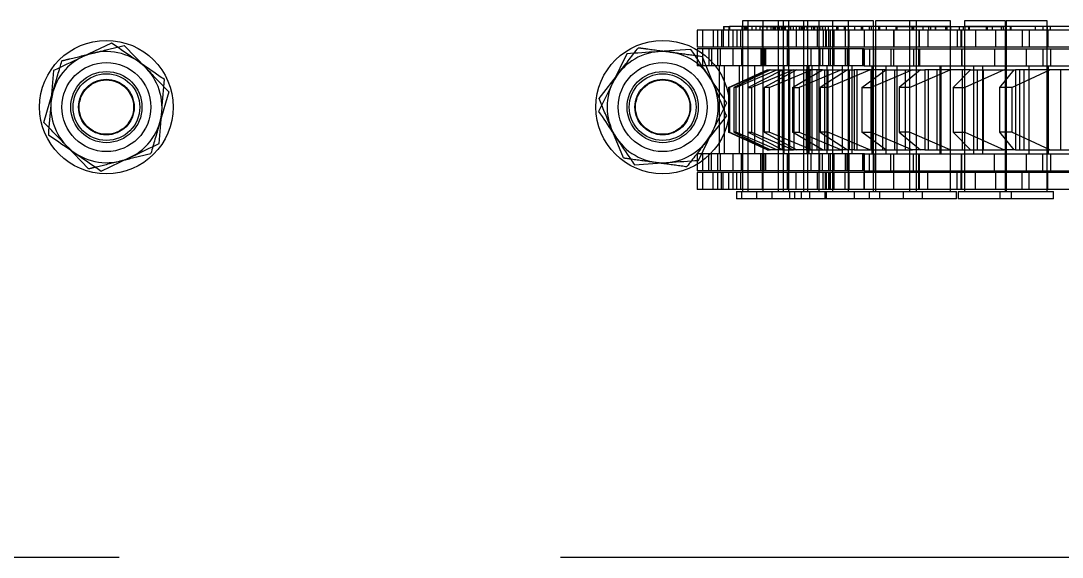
# Model space of a CAD drawing. Header units: metres. Extents: x 0 to 21025, y 0 to 14850.
# Drawn here: x 1946.1 to 2039.7, y 9261.1 to 9309.4 of the extents above; entities that cross this region are included whole.
import ezdxf

# ---------------------------------------------------------------- set-up
doc = ezdxf.new("R2010")
doc.units = ezdxf.units.M
doc.header["$LTSCALE"] = 25
doc.linetypes.add('HIDDEN2', pattern=[4.7625, 3.175, -1.5875])
doc.layers.add('SL4', color=4, linetype='Continuous')
doc.layers.add('ST1', color=7, linetype='HIDDEN2')

msp = doc.modelspace()

# ---------------------------------------------------------------- linework, layer by layer
at = {"layer": 'SL4'}
for p, q in [((1954.263, 9307.379), (1951.656, 9306.14)), ((2000.584, 9306.418), (1999.313, 9303.826)), ((2006.345, 9306.807), (2003.465, 9306.612)), ((1949.048, 9304.901), (1948.818, 9302.023)), ((1958.555, 9298.347), (1958.786, 9301.224)), ((2007.019, 9296.83), (2008.29, 9299.421)), ((1953.34, 9295.869), (1955.948, 9297.108)), ((2001.258, 9296.44), (2004.139, 9296.635))]:
    msp.add_line(p, q, dxfattribs=at)
for centre, start, end in [((1953.802, 9301.624), 115.41811, 175.41811), ((1953.802, 9301.624), 55.41811, 115.41811), ((2003.802, 9301.624), 93.86493, 153.86493), ((2003.802, 9301.624), 33.86493, 93.86493), ((1953.802, 9301.624), 355.41811, 55.41811), ((2003.802, 9301.624), 333.86493, 33.86493), ((2003.802, 9301.624), 153.86493, 213.86493), ((1953.802, 9301.624), 175.41811, 235.41811), ((1953.802, 9301.624), 295.41811, 355.41811), ((2003.802, 9301.624), 213.86493, 273.86493), ((2003.802, 9301.624), 273.86493, 333.86493), ((1953.802, 9301.624), 235.41811, 295.41811)]:
    msp.add_arc(centre, 5, start, end, dxfattribs=at)
for points, knots in [([(1956.64, 9305.74), (1956.453, 9305.869), (1955.649, 9306.423), (1954.865, 9306.964), (1954.263, 9307.379)], [0, 0, 0, 0, 0.231849, 1, 1, 1, 1]), ([(1951.656, 9306.14), (1951.594, 9306.11), (1950.713, 9305.692), (1949.85, 9305.282), (1949.048, 9304.901)], [0, 0, 0, 0, 0.070201, 1, 1, 1, 1]), ([(2003.465, 9306.612), (2003.396, 9306.608), (2002.424, 9306.542), (2001.471, 9306.477), (2000.584, 9306.418)], [0, 0, 0, 0, 0.070201, 1, 1, 1, 1]), ([(2007.953, 9304.41), (2007.827, 9304.598), (2007.283, 9305.409), (2006.752, 9306.199), (2006.345, 9306.807)], [0, 0, 0, 0, 0.231849, 1, 1, 1, 1]), ([(1959.016, 9304.102), (1958.853, 9304.214), (1958.079, 9304.748), (1957.274, 9305.302), (1956.64, 9305.74)], [0, 0, 0, 0, 0.2110008, 1, 1, 1, 1]), ([(2009.562, 9302.013), (2009.452, 9302.177), (2008.928, 9302.958), (2008.383, 9303.769), (2007.953, 9304.41)], [0, 0, 0, 0, 0.211001, 1, 1, 1, 1]), ([(1958.786, 9301.224), (1958.791, 9301.292), (1958.869, 9302.264), (1958.945, 9303.216), (1959.016, 9304.102)], [0, 0, 0, 0, 0.0702006, 1, 1, 1, 1]), ([(1999.313, 9303.826), (1999.283, 9303.765), (1998.853, 9302.889), (1998.433, 9302.032), (1998.041, 9301.234)], [0, 0, 0, 0, 0.070201, 1, 1, 1, 1]), ([(1948.818, 9302.023), (1948.812, 9301.955), (1948.734, 9300.983), (1948.658, 9300.031), (1948.587, 9299.145)], [0, 0, 0, 0, 0.0702006, 1, 1, 1, 1]), ([(2008.29, 9299.421), (2008.321, 9299.483), (2008.75, 9300.358), (2009.171, 9301.215), (2009.562, 9302.013)], [0, 0, 0, 0, 0.070201, 1, 1, 1, 1]), ([(1998.041, 9301.234), (1998.449, 9300.627), (1998.979, 9299.837), (1999.524, 9299.025), (1999.65, 9298.837)], [0, 0, 0, 0, 0.768151, 1, 1, 1, 1]), ([(1948.587, 9299.145), (1949.189, 9298.73), (1949.973, 9298.19), (1950.777, 9297.636), (1950.964, 9297.507)], [0, 0, 0, 0, 0.7681507, 1, 1, 1, 1]), ([(1999.65, 9298.837), (2000.08, 9298.197), (2000.624, 9297.386), (2001.148, 9296.605), (2001.258, 9296.44)], [0, 0, 0, 0, 0.788999, 1, 1, 1, 1]), ([(1955.948, 9297.108), (1956.01, 9297.137), (1956.89, 9297.555), (1957.753, 9297.965), (1958.555, 9298.347)], [0, 0, 0, 0, 0.070201, 1, 1, 1, 1]), ([(1950.964, 9297.507), (1951.599, 9297.069), (1952.403, 9296.515), (1953.177, 9295.981), (1953.34, 9295.869)], [0, 0, 0, 0, 0.788999, 1, 1, 1, 1]), ([(2004.139, 9296.635), (2004.207, 9296.64), (2005.18, 9296.705), (2006.133, 9296.77), (2007.019, 9296.83)], [0, 0, 0, 0, 0.070201, 1, 1, 1, 1])]:
    msp.add_open_spline(points, degree=3, knots=knots, dxfattribs=at)
at = {"layer": 'ST1'}
for p, q in [((2009.272, 9308.873), (2009.737, 9308.873)), ((2009.272, 9308.873), (2009.272, 9308.541)), ((2009.308, 9308.873), (2009.308, 9308.541)), ((2009.737, 9308.873), (2009.82, 9308.873)), ((2009.737, 9308.873), (2009.737, 9308.541)), ((2009.82, 9308.873), (2009.82, 9308.541)), ((2012.544, 9308.873), (2009.82, 9308.873)), ((2010.903, 9308.873), (2010.903, 9308.541)), ((2011.444, 9309.384), (2010.979, 9309.384)), ((2010.979, 9309.384), (2010.979, 9308.91)), ((2010.979, 9308.91), (2011.444, 9308.91)), ((2010.979, 9308.873), (2010.979, 9307.021)), ((2011.117, 9308.873), (2011.117, 9308.541)), ((2011.206, 9308.873), (2011.206, 9308.541)), ((2011.25, 9308.541), (2011.25, 9308.873)), ((2011.348, 9308.91), (2011.348, 9308.541)), ((2014.168, 9309.384), (2011.444, 9309.384)), ((2011.444, 9309.384), (2011.444, 9308.91)), ((2011.444, 9308.91), (2014.168, 9308.91)), ((2011.444, 9308.873), (2011.444, 9307.021)), ((2011.813, 9308.91), (2011.813, 9308.541)), ((2012.179, 9308.873), (2012.179, 9308.541)), ((2012.544, 9308.873), (2012.544, 9308.541)), ((2012.544, 9308.873), (2015.264, 9308.873)), ((2012.554, 9308.541), (2012.554, 9308.873)), ((2012.772, 9308.873), (2012.772, 9308.541)), ((2012.788, 9309.384), (2012.788, 9308.91)), ((2012.788, 9308.873), (2012.788, 9307.021)), ((2013.157, 9308.91), (2013.157, 9308.541)), ((2013.526, 9308.873), (2013.526, 9308.541)), ((2013.718, 9308.541), (2013.718, 9308.873)), ((2013.739, 9308.873), (2013.739, 9308.541)), ((2013.825, 9308.873), (2013.825, 9308.541)), ((2013.93, 9308.873), (2013.93, 9308.541)), ((2014.127, 9308.873), (2014.127, 9308.541)), ((2016.409, 9309.384), (2014.168, 9309.384)), ((2014.168, 9309.384), (2014.168, 9308.91)), ((2014.168, 9308.91), (2017.858, 9308.91)), ((2014.168, 9308.873), (2014.168, 9307.021)), ((2014.3, 9308.541), (2014.3, 9308.91)), ((2014.448, 9308.873), (2014.448, 9308.541)), ((2014.501, 9308.873), (2014.501, 9308.541)), ((2014.537, 9308.91), (2014.537, 9308.541)), ((2014.669, 9308.91), (2014.669, 9309.384)), ((2014.669, 9307.021), (2014.669, 9308.873)), ((2014.765, 9308.541), (2014.765, 9308.91)), ((2014.802, 9308.873), (2014.802, 9308.541)), ((2014.809, 9308.873), (2014.809, 9308.541)), ((2014.854, 9308.541), (2014.854, 9308.873)), ((2015.105, 9308.873), (2015.105, 9308.541)), ((2015.134, 9308.91), (2015.134, 9309.384)), ((2015.134, 9307.021), (2015.134, 9308.873)), ((2015.264, 9308.873), (2015.264, 9308.541)), ((2016.53, 9308.873), (2015.278, 9308.873)), ((2015.278, 9308.873), (2015.278, 9308.541)), ((2015.543, 9308.873), (2015.543, 9308.541)), ((2015.808, 9308.873), (2015.808, 9308.541)), ((2016.109, 9308.541), (2016.109, 9308.91)), ((2016.206, 9308.873), (2016.206, 9308.541)), ((2016.34, 9308.873), (2016.34, 9308.541)), ((2017.858, 9309.384), (2016.409, 9309.384)), ((2016.478, 9308.91), (2016.478, 9309.384)), ((2016.478, 9307.021), (2016.478, 9308.873)), ((2016.53, 9308.873), (2016.53, 9308.541)), ((2016.53, 9308.873), (2017.356, 9308.873)), ((2016.749, 9308.873), (2016.749, 9308.541)), ((2016.759, 9308.873), (2016.759, 9308.541)), ((2016.812, 9309.384), (2016.812, 9308.91)), ((2016.812, 9308.873), (2016.812, 9307.021)), ((2016.83, 9308.873), (2016.83, 9308.541)), ((2017.181, 9308.91), (2017.181, 9308.541)), ((2017.356, 9308.873), (2017.927, 9308.873)), ((2017.356, 9308.873), (2017.356, 9308.541)), ((2017.489, 9308.541), (2017.489, 9308.91)), ((2017.692, 9308.873), (2017.692, 9308.541)), ((2019.063, 9309.384), (2017.858, 9309.384)), ((2017.858, 9308.91), (2017.858, 9309.384)), ((2017.858, 9308.91), (2019.063, 9308.91)), ((2017.858, 9307.021), (2017.858, 9308.873)), ((2017.927, 9308.873), (2017.927, 9308.541)), ((2024.836, 9308.873), (2017.927, 9308.873)), ((2018.148, 9308.873), (2018.148, 9308.541)), ((2018.148, 9308.873), (2018.148, 9308.541)), ((2018.185, 9308.541), (2018.185, 9308.873)), ((2018.396, 9308.873), (2018.396, 9308.541)), ((2018.66, 9308.873), (2018.66, 9308.541)), ((2021.912, 9309.384), (2019.063, 9309.384)), ((2019.063, 9309.384), (2019.063, 9308.91)), ((2019.063, 9308.91), (2022.753, 9308.91)), ((2019.063, 9308.873), (2019.063, 9307.021)), ((2019.418, 9308.873), (2019.418, 9308.541)), ((2019.432, 9308.91), (2019.432, 9308.541)), ((2019.482, 9308.873), (2019.482, 9308.541)), ((2019.565, 9308.541), (2019.565, 9308.873)), ((2020.133, 9308.541), (2020.133, 9308.91)), ((2020.211, 9308.873), (2020.211, 9308.541)), ((2020.502, 9308.91), (2020.502, 9309.384)), ((2020.502, 9307.021), (2020.502, 9308.873)), ((2021.046, 9308.873), (2021.046, 9308.541)), ((2021.653, 9308.873), (2021.653, 9308.541)), ((2021.77, 9308.873), (2021.77, 9308.541)), ((2022.753, 9309.384), (2021.912, 9309.384)), ((2022.384, 9308.541), (2022.384, 9308.91)), ((2022.531, 9308.873), (2022.531, 9308.541)), ((2022.753, 9308.91), (2022.753, 9309.384)), ((2022.753, 9307.021), (2022.753, 9308.873)), ((2023.879, 9309.384), (2022.922, 9309.384)), ((2022.922, 9309.384), (2022.922, 9308.91)), ((2022.922, 9308.91), (2025.972, 9308.91)), ((2022.922, 9308.873), (2022.922, 9307.021)), ((2023.212, 9308.873), (2023.212, 9308.541)), ((2023.291, 9308.91), (2023.291, 9308.541)), ((2025.972, 9309.384), (2023.879, 9309.384)), ((2023.888, 9308.873), (2023.888, 9308.541)), ((2024.763, 9308.873), (2024.763, 9308.541)), ((2024.836, 9308.873), (2024.836, 9308.541)), ((2024.836, 9308.873), (2028.336, 9308.873)), ((2028.82, 9309.384), (2025.972, 9309.384)), ((2025.972, 9309.384), (2025.972, 9308.91)), ((2025.972, 9308.91), (2029.662, 9308.91)), ((2025.972, 9308.873), (2025.972, 9307.021)), ((2026.193, 9308.873), (2026.193, 9308.541)), ((2026.243, 9308.541), (2026.243, 9308.91)), ((2026.341, 9308.91), (2026.341, 9308.541)), ((2026.612, 9308.91), (2026.612, 9309.384)), ((2026.612, 9307.021), (2026.612, 9308.873)), ((2027.18, 9308.873), (2027.18, 9308.541)), ((2027.678, 9308.873), (2027.678, 9308.541)), ((2027.881, 9308.873), (2027.881, 9308.541)), ((2028.319, 9308.873), (2029.657, 9308.873)), ((2028.319, 9308.541), (2028.319, 9308.873)), ((2028.336, 9308.873), (2028.336, 9308.541)), ((2029.662, 9309.384), (2028.82, 9309.384)), ((2029.215, 9308.873), (2029.215, 9308.541)), ((2029.293, 9308.541), (2029.293, 9308.91)), ((2029.354, 9308.873), (2029.354, 9308.541)), ((2029.657, 9308.873), (2029.657, 9308.541)), ((2029.657, 9308.873), (2030.813, 9308.873)), ((2029.662, 9308.91), (2029.662, 9309.384)), ((2029.662, 9307.021), (2029.662, 9308.873)), ((2030.452, 9308.873), (2030.452, 9308.541)), ((2030.797, 9308.873), (2030.797, 9308.541)), ((2030.813, 9308.873), (2030.813, 9308.541)), ((2030.813, 9308.873), (2031.369, 9308.873)), ((2031.367, 9309.384), (2030.922, 9309.384)), ((2030.922, 9309.384), (2030.922, 9308.91)), ((2030.922, 9308.91), (2034.612, 9308.91)), ((2030.965, 9308.873), (2030.965, 9308.541)), ((2031.278, 9308.873), (2031.278, 9308.541)), ((2031.291, 9308.91), (2031.291, 9308.541)), ((2034.612, 9309.384), (2031.367, 9309.384)), ((2031.369, 9308.873), (2032.965, 9308.873)), ((2031.369, 9308.541), (2031.369, 9308.873)), ((2032.889, 9308.873), (2032.889, 9308.541)), ((2032.965, 9308.873), (2034.406, 9308.873)), ((2032.965, 9308.873), (2032.965, 9308.541)), ((2033.418, 9308.873), (2033.418, 9308.541)), ((2034.243, 9308.541), (2034.243, 9308.91)), ((2034.406, 9308.873), (2034.406, 9308.541)), ((2044.618, 9308.873), (2034.406, 9308.873)), ((2034.571, 9308.873), (2034.571, 9308.541)), ((2034.612, 9308.91), (2034.612, 9309.384)), ((2034.612, 9307.021), (2034.612, 9308.873)), ((2038.001, 9309.384), (2034.672, 9309.384)), ((2034.672, 9309.384), (2034.672, 9308.91)), ((2034.672, 9308.91), (2038.362, 9308.91)), ((2034.672, 9308.873), (2034.672, 9307.021)), ((2035.041, 9308.91), (2035.041, 9308.541)), ((2035.081, 9308.873), (2035.081, 9308.541)), ((2037.293, 9308.873), (2037.293, 9308.541)), ((2037.993, 9308.541), (2037.993, 9308.91)), ((2038.362, 9309.384), (2038.001, 9309.384)), ((2038.345, 9308.873), (2038.345, 9308.541)), ((2038.362, 9308.91), (2038.362, 9309.384)), ((2038.362, 9307.021), (2038.362, 9308.873)), ((2038.628, 9308.873), (2038.628, 9308.541)), ((2007.369, 9308.541), (2006.904, 9308.541)), ((2006.904, 9308.541), (2006.904, 9307.021)), ((2009.09, 9308.541), (2007.369, 9308.541)), ((2007.369, 9308.541), (2007.369, 9307.021)), ((2008.331, 9308.541), (2008.331, 9307.021)), ((2008.713, 9308.541), (2008.713, 9307.021)), ((2009.09, 9308.541), (2009.09, 9307.021)), ((2010.093, 9308.541), (2009.09, 9308.541)), ((2009.235, 9308.541), (2009.235, 9307.021)), ((2009.757, 9307.021), (2009.757, 9308.541)), ((2014.988, 9308.541), (2010.093, 9308.541)), ((2010.093, 9308.541), (2010.093, 9307.021)), ((2010.452, 9308.541), (2010.452, 9307.021)), ((2010.81, 9307.021), (2010.81, 9308.541)), ((2010.979, 9308.541), (2010.979, 9294.042)), ((2011.444, 9308.541), (2011.444, 9294.042)), ((2012.737, 9308.541), (2012.737, 9307.021)), ((2012.788, 9308.541), (2012.788, 9294.042)), ((2014.168, 9308.541), (2014.168, 9294.042)), ((2014.669, 9294.042), (2014.669, 9308.541)), ((2018.442, 9308.541), (2014.988, 9308.541)), ((2014.988, 9308.541), (2014.988, 9307.021)), ((2015.134, 9294.042), (2015.134, 9308.541)), ((2015.804, 9308.541), (2015.804, 9307.021)), ((2016.478, 9294.042), (2016.478, 9308.541)), ((2016.812, 9308.541), (2016.812, 9294.042)), ((2017.7, 9308.541), (2017.7, 9307.021)), ((2017.858, 9294.042), (2017.858, 9308.541)), ((2018.222, 9308.541), (2018.222, 9307.021)), ((2018.442, 9308.541), (2018.442, 9307.021)), ((2021.897, 9308.541), (2018.442, 9308.541)), ((2018.492, 9308.541), (2018.492, 9307.021)), ((2018.744, 9307.021), (2018.744, 9308.541)), ((2018.847, 9308.541), (2018.847, 9307.021)), ((2018.85, 9308.541), (2018.85, 9307.021)), ((2018.859, 9308.541), (2018.859, 9307.021)), ((2018.871, 9307.021), (2018.871, 9308.541)), ((2019.063, 9308.541), (2019.063, 9294.042)), ((2019.126, 9308.541), (2019.126, 9307.021)), ((2019.209, 9307.021), (2019.209, 9308.541)), ((2020.212, 9308.541), (2020.212, 9307.021)), ((2020.502, 9294.042), (2020.502, 9308.541)), ((2020.553, 9307.021), (2020.553, 9308.541)), ((2021.897, 9308.541), (2021.897, 9307.021)), ((2030.687, 9308.541), (2021.897, 9308.541)), ((2021.933, 9307.021), (2021.933, 9308.541)), ((2022.753, 9294.042), (2022.753, 9308.541)), ((2022.922, 9308.541), (2022.922, 9294.042)), ((2024.552, 9308.541), (2024.552, 9307.021)), ((2024.564, 9308.541), (2024.564, 9307.021)), ((2024.577, 9307.021), (2024.577, 9308.541)), ((2025.972, 9308.541), (2025.972, 9294.042)), ((2026.612, 9294.042), (2026.612, 9308.541)), ((2026.828, 9308.541), (2026.828, 9307.021)), ((2026.847, 9308.541), (2026.847, 9307.021)), ((2027.619, 9308.541), (2027.619, 9307.021)), ((2029.662, 9294.042), (2029.662, 9308.541)), ((2030.282, 9308.541), (2030.282, 9307.021)), ((2036.1, 9308.541), (2030.597, 9308.541)), ((2030.597, 9308.541), (2030.597, 9307.021)), ((2030.687, 9307.021), (2030.687, 9308.541)), ((2030.922, 9308.541), (2030.922, 9307.021)), ((2030.922, 9308.541), (2030.922, 9294.042)), ((2031.918, 9308.541), (2031.918, 9307.021)), ((2033.737, 9307.021), (2033.737, 9308.541)), ((2034.612, 9294.042), (2034.612, 9308.541)), ((2034.672, 9308.541), (2034.672, 9294.042)), ((2036.1, 9308.541), (2036.1, 9307.021)), ((2041.206, 9308.541), (2036.1, 9308.541)), ((2036.735, 9308.541), (2036.735, 9307.021)), ((2038.362, 9294.042), (2038.362, 9308.541)), ((2038.431, 9308.541), (2038.431, 9307.021)), ((1955.415, 9307.167), (1957.412, 9305.083)), ((2007.369, 9307.021), (2006.904, 9307.021)), ((2009.09, 9307.021), (2007.369, 9307.021)), ((2010.093, 9307.021), (2009.09, 9307.021)), ((2014.988, 9307.021), (2010.093, 9307.021)), ((2018.442, 9307.021), (2014.988, 9307.021)), ((2021.897, 9307.021), (2018.442, 9307.021)), ((2030.687, 9307.021), (2021.897, 9307.021)), ((2036.1, 9307.021), (2030.597, 9307.021)), ((2041.206, 9307.021), (2036.1, 9307.021)), ((2007.369, 9306.869), (2006.904, 9306.869)), ((2006.904, 9306.869), (2006.904, 9305.349)), ((2007.339, 9306.187), (2008.43, 9303.514)), ((2010.093, 9306.869), (2007.369, 9306.869)), ((2007.369, 9306.869), (2007.369, 9305.349)), ((2007.947, 9306.869), (2007.947, 9305.349)), ((2008.18, 9306.869), (2008.18, 9305.349)), ((2008.713, 9306.869), (2008.713, 9305.349)), ((2008.99, 9305.349), (2008.99, 9306.869)), ((2012.626, 9306.869), (2010.093, 9306.869)), ((2010.093, 9306.869), (2010.093, 9305.349)), ((2010.899, 9306.869), (2010.899, 9305.349)), ((2010.979, 9306.869), (2010.979, 9305.349)), ((2011.444, 9306.869), (2011.444, 9305.349)), ((2012.626, 9306.869), (2012.626, 9305.349)), ((2014.988, 9306.869), (2012.626, 9306.869)), ((2012.737, 9306.869), (2012.737, 9305.349)), ((2012.788, 9306.869), (2012.788, 9305.349)), ((2012.911, 9306.869), (2012.911, 9305.349)), ((2013.086, 9305.349), (2013.086, 9306.869)), ((2014.168, 9306.869), (2014.168, 9305.349)), ((2014.669, 9305.349), (2014.669, 9306.869)), ((2021.897, 9306.869), (2014.988, 9306.869)), ((2014.988, 9306.869), (2014.988, 9305.349)), ((2015.074, 9306.869), (2015.074, 9305.349)), ((2015.134, 9305.349), (2015.134, 9306.869)), ((2015.159, 9305.349), (2015.159, 9306.869)), ((2016.478, 9305.349), (2016.478, 9306.869)), ((2016.812, 9306.869), (2016.812, 9305.349)), ((2017.123, 9306.869), (2017.123, 9305.349)), ((2017.858, 9305.349), (2017.858, 9306.869)), ((2017.934, 9306.869), (2017.934, 9305.349)), ((2018.166, 9306.869), (2018.166, 9305.349)), ((2018.744, 9305.349), (2018.744, 9306.869)), ((2018.847, 9306.869), (2018.847, 9305.349)), ((2019.063, 9306.869), (2019.063, 9305.349)), ((2019.209, 9305.349), (2019.209, 9306.869)), ((2020.203, 9306.869), (2020.203, 9305.349)), ((2020.378, 9306.869), (2020.378, 9305.349)), ((2020.502, 9305.349), (2020.502, 9306.869)), ((2020.553, 9305.349), (2020.553, 9306.869)), ((2021.762, 9306.869), (2021.762, 9305.349)), ((2021.847, 9306.869), (2021.847, 9305.349)), ((2021.897, 9306.869), (2026.352, 9306.869)), ((2021.897, 9306.869), (2021.897, 9305.349)), ((2021.933, 9305.349), (2021.933, 9306.869)), ((2022.39, 9306.869), (2022.39, 9305.349)), ((2022.753, 9305.349), (2022.753, 9306.869)), ((2022.886, 9306.869), (2022.886, 9305.349)), ((2022.922, 9306.869), (2022.922, 9305.349)), ((2024.295, 9306.869), (2024.295, 9305.349)), ((2024.577, 9305.349), (2024.577, 9306.869)), ((2025.972, 9306.869), (2025.972, 9305.349)), ((2026.352, 9306.869), (2026.352, 9305.349)), ((2026.352, 9306.869), (2030.702, 9306.869)), ((2026.612, 9305.349), (2026.612, 9306.869)), ((2026.828, 9305.349), (2026.828, 9306.869)), ((2026.886, 9306.869), (2026.886, 9305.349)), ((2029.662, 9305.349), (2029.662, 9306.869)), ((2030.647, 9306.869), (2030.647, 9305.349)), ((2030.702, 9306.869), (2030.702, 9305.349)), ((2030.702, 9306.869), (2040.81, 9306.869)), ((2030.922, 9306.869), (2030.922, 9305.349)), ((2033.632, 9306.869), (2033.632, 9305.349)), ((2034.612, 9305.349), (2034.612, 9306.869)), ((2034.647, 9306.869), (2034.647, 9305.349)), ((2034.672, 9306.869), (2034.672, 9305.349)), ((2036.479, 9306.869), (2036.479, 9305.349)), ((2037.982, 9306.869), (2037.982, 9305.349)), ((2038.362, 9305.349), (2038.362, 9306.869)), ((2038.687, 9305.349), (2038.687, 9306.869)), ((2007.369, 9305.349), (2006.904, 9305.349)), ((2010.093, 9305.349), (2007.369, 9305.349)), ((2008.864, 9305.349), (2008.864, 9297.419)), ((2009.329, 9305.349), (2009.329, 9297.419)), ((2012.626, 9305.349), (2010.093, 9305.349)), ((2010.673, 9305.349), (2010.673, 9297.419)), ((2010.979, 9305.349), (2010.979, 9297.419)), ((2011.444, 9305.349), (2011.444, 9297.419)), ((2012.053, 9305.349), (2012.053, 9297.419)), ((2014.988, 9305.349), (2012.626, 9305.349)), ((2012.788, 9305.349), (2012.788, 9297.419)), ((2014.168, 9305.349), (2014.168, 9297.419)), ((2014.669, 9297.419), (2014.669, 9305.349)), ((2014.697, 9305.349), (2014.697, 9297.419)), ((2021.897, 9305.349), (2014.988, 9305.349)), ((2015.134, 9297.419), (2015.134, 9305.349)), ((2016.478, 9297.419), (2016.478, 9305.349)), ((2016.784, 9297.419), (2016.784, 9305.349)), ((2016.812, 9305.349), (2016.812, 9297.419)), ((2016.948, 9305.349), (2016.948, 9297.419)), ((2017.249, 9297.419), (2017.249, 9305.349)), ((2017.858, 9297.419), (2017.858, 9305.349)), ((2018.593, 9297.419), (2018.593, 9305.349)), ((2019.063, 9305.349), (2019.063, 9297.419)), ((2019.973, 9297.419), (2019.973, 9305.349)), ((2020.502, 9297.419), (2020.502, 9305.349)), ((2020.807, 9305.349), (2020.807, 9297.419)), ((2021.897, 9305.349), (2026.352, 9305.349)), ((2022.617, 9297.419), (2022.617, 9305.349)), ((2022.753, 9297.419), (2022.753, 9305.349)), ((2022.922, 9305.349), (2022.922, 9297.419)), ((2023.857, 9305.349), (2023.857, 9297.419)), ((2024.868, 9297.419), (2024.868, 9305.349)), ((2025.972, 9305.349), (2025.972, 9297.419)), ((2026.352, 9305.349), (2030.702, 9305.349)), ((2026.612, 9297.419), (2026.612, 9305.349)), ((2028.727, 9297.419), (2028.727, 9305.349)), ((2028.807, 9305.349), (2028.807, 9297.419)), ((2029.662, 9297.419), (2029.662, 9305.349)), ((2030.702, 9305.349), (2040.81, 9305.349)), ((2030.922, 9305.349), (2030.922, 9297.419)), ((2031.777, 9297.419), (2031.777, 9305.349)), ((2032.557, 9305.349), (2032.557, 9297.419)), ((2034.612, 9297.419), (2034.612, 9305.349)), ((2034.672, 9305.349), (2034.672, 9297.419)), ((2036.727, 9297.419), (2036.727, 9305.349)), ((2038.362, 9297.419), (2038.362, 9305.349)), ((2038.439, 9305.349), (2038.439, 9297.419)), ((1998.081, 9302.405), (1999.85, 9304.687)), ((2009.725, 9303.384), (2013.178, 9304.984)), ((2013.396, 9304.984), (2009.8, 9303.384)), ((2013.504, 9304.984), (2010.185, 9303.384)), ((2010.378, 9303.384), (2014.059, 9304.984)), ((2011.444, 9303.384), (2014.559, 9304.984)), ((2015.545, 9304.984), (2011.787, 9303.384)), ((2015.863, 9304.984), (2012.928, 9303.384)), ((2013.178, 9304.984), (2013.396, 9304.984)), ((2013.383, 9303.384), (2017.174, 9304.984)), ((2013.396, 9304.984), (2014.531, 9304.984)), ((2014.282, 9304.984), (2014.282, 9297.784)), ((2014.531, 9304.984), (2014.531, 9297.784)), ((2014.559, 9304.984), (2015.545, 9304.984)), ((2014.576, 9304.984), (2014.576, 9297.784)), ((2015.209, 9304.984), (2015.209, 9297.784)), ((2015.482, 9303.384), (2018.158, 9304.984)), ((2015.545, 9304.984), (2016.704, 9304.984)), ((2015.582, 9304.984), (2015.582, 9297.784)), ((2019.879, 9304.984), (2016.08, 9303.384)), ((2016.704, 9304.984), (2016.704, 9297.784)), ((2018.158, 9304.984), (2016.704, 9304.984)), ((2016.839, 9304.984), (2016.839, 9297.784)), ((2017.058, 9297.784), (2017.058, 9304.984)), ((2017.697, 9297.784), (2017.697, 9304.984)), ((2020.398, 9304.984), (2017.941, 9303.384)), ((2018.158, 9304.984), (2019.879, 9304.984)), ((2018.333, 9304.984), (2018.333, 9297.784)), ((2018.645, 9303.384), (2022.423, 9304.984)), ((2018.684, 9297.784), (2018.684, 9304.984)), ((2019.067, 9304.984), (2019.067, 9297.784)), ((2019.879, 9304.984), (2021.026, 9304.984)), ((2020.582, 9297.784), (2020.582, 9304.984)), ((2021.026, 9304.984), (2021.026, 9297.784)), ((2023.859, 9304.984), (2021.026, 9304.984)), ((2021.247, 9304.984), (2021.247, 9297.784)), ((2021.708, 9303.384), (2023.859, 9304.984)), ((2022.525, 9297.784), (2022.525, 9304.984)), ((2026.26, 9304.984), (2022.542, 9303.384)), ((2023.554, 9304.984), (2023.554, 9297.784)), ((2023.859, 9304.984), (2026.26, 9304.984)), ((2024.624, 9304.984), (2024.624, 9297.784)), ((2026.963, 9304.984), (2025.064, 9303.384)), ((2025.62, 9297.784), (2025.62, 9304.984)), ((2025.993, 9303.384), (2029.637, 9304.984)), ((2026.26, 9304.984), (2027.358, 9304.984)), ((2027.358, 9304.984), (2027.358, 9297.784)), ((2031.479, 9304.984), (2027.358, 9304.984)), ((2027.657, 9304.984), (2027.657, 9297.784)), ((2028.456, 9297.784), (2028.456, 9304.984)), ((2029.923, 9303.384), (2031.479, 9304.984)), ((2030.703, 9304.984), (2030.703, 9297.784)), ((2034.483, 9304.984), (2030.965, 9303.384)), ((2031.479, 9304.984), (2034.483, 9304.984)), ((2032.076, 9304.984), (2032.076, 9297.784)), ((2032.649, 9297.784), (2032.649, 9304.984)), ((2035.347, 9304.984), (2034.067, 9303.384)), ((2034.483, 9304.984), (2035.497, 9304.984)), ((2035.191, 9303.384), (2038.585, 9304.984)), ((2035.497, 9304.984), (2035.497, 9297.784)), ((2040.774, 9304.984), (2035.497, 9304.984)), ((2035.865, 9304.984), (2035.865, 9297.784)), ((2036.286, 9297.784), (2036.286, 9304.984)), ((2039.551, 9304.984), (2039.551, 9297.784)), ((2009.725, 9303.384), (2009.8, 9303.384)), ((2009.725, 9303.384), (2009.725, 9299.384)), ((2009.8, 9303.384), (2009.8, 9299.384)), ((2010.185, 9303.384), (2010.185, 9299.384)), ((2010.378, 9303.384), (2010.185, 9303.384)), ((2010.378, 9303.384), (2010.378, 9299.384)), ((2011.444, 9303.384), (2011.787, 9303.384)), ((2011.444, 9303.384), (2011.444, 9299.384)), ((2011.787, 9303.384), (2011.787, 9299.384)), ((2012.928, 9303.384), (2012.928, 9299.384)), ((2013.383, 9303.384), (2012.928, 9303.384)), ((2013.383, 9303.384), (2013.383, 9299.384)), ((2015.482, 9303.384), (2016.08, 9303.384)), ((2015.482, 9303.384), (2015.482, 9299.384)), ((2016.08, 9303.384), (2016.08, 9299.384)), ((2017.941, 9303.384), (2017.941, 9299.384)), ((2018.645, 9303.384), (2017.941, 9303.384)), ((2018.645, 9303.384), (2018.645, 9299.384)), ((2021.708, 9303.384), (2022.542, 9303.384)), ((2021.708, 9303.384), (2021.708, 9299.384)), ((2022.542, 9303.384), (2022.542, 9299.384)), ((2025.064, 9303.384), (2025.064, 9299.384)), ((2025.993, 9303.384), (2025.064, 9303.384)), ((2025.993, 9303.384), (2025.993, 9299.384)), ((2029.923, 9303.384), (2030.965, 9303.384)), ((2029.923, 9303.384), (2029.923, 9299.384)), ((2030.965, 9303.384), (2030.965, 9299.384)), ((2034.067, 9303.384), (2034.067, 9299.384)), ((2035.191, 9303.384), (2034.067, 9303.384)), ((2035.191, 9303.384), (2035.191, 9299.384)), ((1948.194, 9300.249), (1949.001, 9303.021)), ((1959.409, 9302.998), (1958.602, 9300.226)), ((2009.522, 9300.842), (2007.753, 9298.56)), ((2000.265, 9297.06), (1999.173, 9299.733)), ((2013.178, 9297.784), (2009.725, 9299.384)), ((2009.725, 9299.384), (2009.8, 9299.384)), ((2009.8, 9299.384), (2013.396, 9297.784)), ((2010.185, 9299.384), (2013.504, 9297.784)), ((2010.378, 9299.384), (2010.185, 9299.384)), ((2014.059, 9297.784), (2010.378, 9299.384)), ((2014.559, 9297.784), (2011.444, 9299.384)), ((2011.444, 9299.384), (2011.787, 9299.384)), ((2011.787, 9299.384), (2015.545, 9297.784)), ((2012.928, 9299.384), (2015.863, 9297.784)), ((2013.383, 9299.384), (2012.928, 9299.384)), ((2017.174, 9297.784), (2013.383, 9299.384)), ((2018.158, 9297.784), (2015.482, 9299.384)), ((2015.482, 9299.384), (2016.08, 9299.384)), ((2016.08, 9299.384), (2019.879, 9297.784)), ((2017.941, 9299.384), (2020.398, 9297.784)), ((2018.645, 9299.384), (2017.941, 9299.384)), ((2022.423, 9297.784), (2018.645, 9299.384)), ((2023.859, 9297.784), (2021.708, 9299.384)), ((2021.708, 9299.384), (2022.542, 9299.384)), ((2022.542, 9299.384), (2026.26, 9297.784)), ((2025.064, 9299.384), (2026.963, 9297.784)), ((2025.993, 9299.384), (2025.064, 9299.384)), ((2029.637, 9297.784), (2025.993, 9299.384)), ((2031.479, 9297.784), (2029.923, 9299.384)), ((2029.923, 9299.384), (2030.965, 9299.384)), ((2030.965, 9299.384), (2034.483, 9297.784)), ((2034.067, 9299.384), (2035.347, 9297.784)), ((2035.191, 9299.384), (2034.067, 9299.384)), ((2038.585, 9297.784), (2035.191, 9299.384)), ((1952.188, 9296.08), (1950.191, 9298.165)), ((2013.178, 9297.784), (2013.396, 9297.784)), ((2014.531, 9297.784), (2013.396, 9297.784)), ((2014.559, 9297.784), (2015.545, 9297.784)), ((2016.704, 9297.784), (2015.545, 9297.784)), ((2016.704, 9297.784), (2018.158, 9297.784)), ((2018.158, 9297.784), (2019.879, 9297.784)), ((2021.026, 9297.784), (2019.879, 9297.784)), ((2021.026, 9297.784), (2023.859, 9297.784)), ((2023.859, 9297.784), (2026.26, 9297.784)), ((2027.358, 9297.784), (2026.26, 9297.784)), ((2027.358, 9297.784), (2031.479, 9297.784)), ((2031.479, 9297.784), (2034.483, 9297.784)), ((2035.497, 9297.784), (2034.483, 9297.784)), ((2035.497, 9297.784), (2040.774, 9297.784)), ((2007.369, 9297.419), (2006.904, 9297.419)), ((2006.904, 9297.419), (2006.904, 9295.899)), ((2010.093, 9297.419), (2007.369, 9297.419)), ((2007.369, 9297.419), (2007.369, 9295.899)), ((2007.947, 9295.899), (2007.947, 9297.419)), ((2008.18, 9295.899), (2008.18, 9297.419)), ((2008.713, 9297.419), (2008.713, 9295.899)), ((2008.99, 9295.899), (2008.99, 9297.419)), ((2012.626, 9297.419), (2010.093, 9297.419)), ((2010.093, 9297.419), (2010.093, 9295.899)), ((2010.899, 9295.899), (2010.899, 9297.419)), ((2010.979, 9297.419), (2010.979, 9295.899)), ((2011.444, 9297.419), (2011.444, 9295.899)), ((2012.626, 9295.899), (2012.626, 9297.419)), ((2014.988, 9297.419), (2012.626, 9297.419)), ((2012.737, 9297.419), (2012.737, 9295.899)), ((2012.788, 9297.419), (2012.788, 9295.899)), ((2012.911, 9295.899), (2012.911, 9297.419)), ((2013.086, 9295.899), (2013.086, 9297.419)), ((2014.168, 9297.419), (2014.168, 9295.899)), ((2014.669, 9295.899), (2014.669, 9297.419)), ((2021.933, 9297.419), (2014.988, 9297.419)), ((2014.988, 9297.419), (2014.988, 9295.899)), ((2015.074, 9295.899), (2015.074, 9297.419)), ((2015.134, 9295.899), (2015.134, 9297.419)), ((2015.159, 9295.899), (2015.159, 9297.419)), ((2016.478, 9295.899), (2016.478, 9297.419)), ((2016.812, 9297.419), (2016.812, 9295.899)), ((2017.123, 9297.419), (2017.123, 9295.899)), ((2017.858, 9295.899), (2017.858, 9297.419)), ((2017.934, 9295.899), (2017.934, 9297.419)), ((2018.166, 9295.899), (2018.166, 9297.419)), ((2018.744, 9295.899), (2018.744, 9297.419)), ((2018.847, 9297.419), (2018.847, 9295.899)), ((2019.063, 9297.419), (2019.063, 9295.899)), ((2019.209, 9295.899), (2019.209, 9297.419)), ((2020.203, 9297.419), (2020.203, 9295.899)), ((2020.378, 9295.899), (2020.378, 9297.419)), ((2020.502, 9295.899), (2020.502, 9297.419)), ((2020.553, 9295.899), (2020.553, 9297.419)), ((2021.762, 9297.419), (2021.762, 9295.899)), ((2021.847, 9295.899), (2021.847, 9297.419)), ((2021.897, 9297.419), (2026.352, 9297.419)), ((2021.897, 9297.419), (2021.897, 9295.899)), ((2021.933, 9295.899), (2021.933, 9297.419)), ((2022.39, 9295.899), (2022.39, 9297.419)), ((2022.753, 9295.899), (2022.753, 9297.419)), ((2022.886, 9295.899), (2022.886, 9297.419)), ((2022.922, 9297.419), (2022.922, 9295.899)), ((2024.295, 9295.899), (2024.295, 9297.419)), ((2024.577, 9295.899), (2024.577, 9297.419)), ((2025.972, 9297.419), (2025.972, 9295.899)), ((2026.352, 9295.899), (2026.352, 9297.419)), ((2026.352, 9297.419), (2030.702, 9297.419)), ((2026.612, 9295.899), (2026.612, 9297.419)), ((2026.828, 9295.899), (2026.828, 9297.419)), ((2026.886, 9295.899), (2026.886, 9297.419)), ((2029.662, 9295.899), (2029.662, 9297.419)), ((2030.647, 9295.899), (2030.647, 9297.419)), ((2030.702, 9295.899), (2030.702, 9297.419)), ((2030.702, 9297.419), (2040.81, 9297.419)), ((2030.922, 9297.419), (2030.922, 9295.899)), ((2033.632, 9295.899), (2033.632, 9297.419)), ((2034.612, 9295.899), (2034.612, 9297.419)), ((2034.647, 9295.899), (2034.647, 9297.419)), ((2034.672, 9297.419), (2034.672, 9295.899)), ((2036.479, 9297.419), (2036.479, 9295.899)), ((2037.982, 9295.899), (2037.982, 9297.419)), ((2038.362, 9295.899), (2038.362, 9297.419)), ((2038.687, 9295.899), (2038.687, 9297.419)), ((2007.369, 9295.899), (2006.904, 9295.899)), ((2007.369, 9295.747), (2006.904, 9295.747)), ((2006.904, 9295.747), (2006.904, 9294.227)), ((2010.093, 9295.899), (2007.369, 9295.899)), ((2009.09, 9295.747), (2007.369, 9295.747)), ((2007.369, 9295.747), (2007.369, 9294.227)), ((2008.331, 9294.227), (2008.331, 9295.747)), ((2008.713, 9295.747), (2008.713, 9294.227)), ((2009.09, 9294.227), (2009.09, 9295.747)), ((2010.093, 9295.747), (2009.09, 9295.747)), ((2009.235, 9294.227), (2009.235, 9295.747)), ((2009.757, 9294.227), (2009.757, 9295.747)), ((2012.626, 9295.899), (2010.093, 9295.899)), ((2014.988, 9295.747), (2010.093, 9295.747)), ((2010.093, 9295.747), (2010.093, 9294.227)), ((2010.452, 9294.227), (2010.452, 9295.747)), ((2010.81, 9294.227), (2010.81, 9295.747)), ((2010.979, 9295.747), (2010.979, 9294.227)), ((2011.444, 9295.747), (2011.444, 9294.227)), ((2014.988, 9295.899), (2012.626, 9295.899)), ((2012.737, 9295.747), (2012.737, 9294.227)), ((2012.788, 9295.747), (2012.788, 9294.227)), ((2014.168, 9295.747), (2014.168, 9294.227)), ((2014.669, 9294.227), (2014.669, 9295.747)), ((2021.933, 9295.899), (2014.988, 9295.899)), ((2018.442, 9295.747), (2014.988, 9295.747)), ((2014.988, 9295.747), (2014.988, 9294.227)), ((2015.134, 9294.227), (2015.134, 9295.747)), ((2015.804, 9294.227), (2015.804, 9295.747)), ((2016.478, 9294.227), (2016.478, 9295.747)), ((2016.812, 9295.747), (2016.812, 9294.227)), ((2017.7, 9295.747), (2017.7, 9294.227)), ((2017.858, 9294.227), (2017.858, 9295.747)), ((2018.222, 9294.227), (2018.222, 9295.747)), ((2018.442, 9294.227), (2018.442, 9295.747)), ((2021.897, 9295.747), (2018.442, 9295.747)), ((2018.492, 9295.747), (2018.492, 9294.227)), ((2018.744, 9294.227), (2018.744, 9295.747)), ((2018.847, 9295.747), (2018.847, 9294.227)), ((2018.85, 9294.227), (2018.85, 9295.747)), ((2018.859, 9294.227), (2018.859, 9295.747)), ((2018.871, 9294.227), (2018.871, 9295.747)), ((2019.063, 9295.747), (2019.063, 9294.227)), ((2019.126, 9294.227), (2019.126, 9295.747)), ((2019.209, 9294.227), (2019.209, 9295.747)), ((2020.212, 9294.227), (2020.212, 9295.747)), ((2020.502, 9294.227), (2020.502, 9295.747)), ((2020.553, 9294.227), (2020.553, 9295.747)), ((2021.897, 9295.899), (2026.352, 9295.899)), ((2021.897, 9294.227), (2021.897, 9295.747)), ((2030.597, 9295.747), (2021.897, 9295.747)), ((2021.933, 9294.227), (2021.933, 9295.747)), ((2022.753, 9294.227), (2022.753, 9295.747)), ((2022.922, 9295.747), (2022.922, 9294.227)), ((2024.552, 9295.747), (2024.552, 9294.227)), ((2024.564, 9294.227), (2024.564, 9295.747)), ((2024.577, 9294.227), (2024.577, 9295.747)), ((2025.972, 9295.747), (2025.972, 9294.227)), ((2026.352, 9295.899), (2030.702, 9295.899)), ((2026.612, 9294.227), (2026.612, 9295.747)), ((2026.828, 9294.227), (2026.828, 9295.747)), ((2026.847, 9295.747), (2026.847, 9294.227)), ((2027.619, 9294.227), (2027.619, 9295.747)), ((2029.662, 9294.227), (2029.662, 9295.747)), ((2030.282, 9294.227), (2030.282, 9295.747)), ((2036.1, 9295.747), (2030.597, 9295.747)), ((2030.597, 9295.747), (2030.597, 9294.227)), ((2030.687, 9294.227), (2030.687, 9295.747)), ((2030.702, 9295.899), (2040.81, 9295.899)), ((2030.922, 9295.747), (2030.922, 9294.227)), ((2031.918, 9294.227), (2031.918, 9295.747)), ((2033.737, 9294.227), (2033.737, 9295.747)), ((2034.612, 9294.227), (2034.612, 9295.747)), ((2034.672, 9295.747), (2034.672, 9294.227)), ((2036.1, 9294.227), (2036.1, 9295.747)), ((2041.206, 9295.747), (2036.1, 9295.747)), ((2036.735, 9294.227), (2036.735, 9295.747)), ((2038.362, 9294.227), (2038.362, 9295.747)), ((2038.431, 9294.227), (2038.431, 9295.747)), ((2007.369, 9294.227), (2006.904, 9294.227)), ((2009.09, 9294.227), (2007.369, 9294.227)), ((2010.093, 9294.227), (2009.09, 9294.227)), ((2014.988, 9294.227), (2010.093, 9294.227)), ((2010.426, 9294.042), (2010.891, 9294.042)), ((2010.426, 9294.042), (2010.426, 9293.384)), ((2010.891, 9294.042), (2013.614, 9294.042)), ((2010.891, 9294.042), (2010.891, 9293.384)), ((2012.234, 9294.042), (2012.234, 9293.384)), ((2013.614, 9294.042), (2016.527, 9294.042)), ((2013.614, 9294.042), (2013.614, 9293.384)), ((2018.442, 9294.227), (2014.988, 9294.227)), ((2015.223, 9293.384), (2015.223, 9294.042)), ((2015.688, 9293.384), (2015.688, 9294.042)), ((2016.258, 9294.042), (2016.258, 9293.384)), ((2016.527, 9294.042), (2018.411, 9294.042)), ((2017.031, 9293.384), (2017.031, 9294.042)), ((2018.411, 9294.042), (2018.509, 9294.042)), ((2018.411, 9293.384), (2018.411, 9294.042)), ((2021.897, 9294.227), (2018.442, 9294.227)), ((2018.509, 9294.042), (2022.213, 9294.042)), ((2018.509, 9294.042), (2018.509, 9293.384)), ((2021.055, 9293.384), (2021.055, 9294.042)), ((2030.597, 9294.227), (2021.897, 9294.227)), ((2022.213, 9294.042), (2023.306, 9294.042)), ((2022.368, 9294.042), (2022.368, 9293.384)), ((2023.306, 9294.042), (2025.418, 9294.042)), ((2023.306, 9293.384), (2023.306, 9294.042)), ((2025.418, 9294.042), (2029.121, 9294.042)), ((2025.418, 9294.042), (2025.418, 9293.384)), ((2027.165, 9293.384), (2027.165, 9294.042)), ((2029.121, 9294.042), (2030.215, 9294.042)), ((2030.215, 9293.384), (2030.215, 9294.042)), ((2030.368, 9294.042), (2030.947, 9294.042)), ((2030.368, 9294.042), (2030.368, 9293.384)), ((2036.1, 9294.227), (2030.597, 9294.227)), ((2030.947, 9294.042), (2034.118, 9294.042)), ((2034.118, 9294.042), (2038.446, 9294.042)), ((2034.118, 9294.042), (2034.118, 9293.384)), ((2035.165, 9293.384), (2035.165, 9294.042)), ((2041.206, 9294.227), (2036.1, 9294.227)), ((2038.446, 9294.042), (2038.915, 9294.042)), ((2038.915, 9293.384), (2038.915, 9294.042)), ((2010.891, 9293.384), (2010.426, 9293.384)), ((2013.614, 9293.384), (2010.891, 9293.384)), ((2016.527, 9293.384), (2013.614, 9293.384)), ((2018.411, 9293.384), (2016.527, 9293.384)), ((2018.509, 9293.384), (2018.411, 9293.384)), ((2022.213, 9293.384), (2018.509, 9293.384)), ((2023.306, 9293.384), (2022.213, 9293.384)), ((2023.613, 9293.384), (2023.306, 9293.384)), ((2025.418, 9293.384), (2023.613, 9293.384)), ((2029.121, 9293.384), (2025.418, 9293.384)), ((2030.215, 9293.384), (2029.121, 9293.384)), ((2030.947, 9293.384), (2030.368, 9293.384)), ((2034.118, 9293.384), (2030.947, 9293.384)), ((2038.446, 9293.384), (2034.118, 9293.384)), ((2038.915, 9293.384), (2038.446, 9293.384)), ((1875.564, 9261.149), (2085.807, 9261.149))]:
    msp.add_line(p, q, dxfattribs=at)
for centre, radius in [((1953.802, 9301.624), 6), ((2003.802, 9301.624), 6), ((1953.802, 9301.624), 4), ((2003.802, 9301.624), 4), ((1953.802, 9301.624), 3.2), ((1953.802, 9301.624), 3), ((2003.802, 9301.624), 3.2), ((2003.802, 9301.624), 3), ((1953.802, 9301.624), 2.5), ((1953.802, 9301.624), 2.446), ((2003.802, 9301.624), 2.5), ((2003.802, 9301.624), 2.445)]:
    msp.add_circle(centre, radius, dxfattribs=at)
for points, knots in [([(1952.611, 9306.48), (1952.866, 9306.542), (1953.815, 9306.775), (1954.739, 9307.001), (1955.415, 9307.167)], [0, 0, 0, 0, 0.268634, 1, 1, 1, 1]), ([(1999.85, 9304.687), (1999.892, 9304.741), (2000.489, 9305.511), (2001.074, 9306.266), (2001.618, 9306.968)], [0, 0, 0, 0, 0.070201, 1, 1, 1, 1]), ([(2001.618, 9306.968), (2001.858, 9306.936), (2002.791, 9306.808), (2003.759, 9306.676), (2004.479, 9306.578)], [0, 0, 0, 0, 0.257551, 1, 1, 1, 1]), ([(1949.808, 9305.793), (1950.043, 9305.85), (1950.957, 9306.074), (1951.906, 9306.307), (1952.611, 9306.48)], [0, 0, 0, 0, 0.257551, 1, 1, 1, 1]), ([(2004.479, 9306.578), (2004.739, 9306.542), (2005.707, 9306.41), (2006.649, 9306.281), (2007.339, 9306.187)], [0, 0, 0, 0, 0.268634, 1, 1, 1, 1]), ([(1949.001, 9303.021), (1949.02, 9303.087), (1949.292, 9304.023), (1949.559, 9304.94), (1949.808, 9305.793)], [0, 0, 0, 0, 0.070201, 1, 1, 1, 1]), ([(1957.412, 9305.083), (1957.459, 9305.033), (1958.134, 9304.329), (1958.795, 9303.639), (1959.409, 9302.998)], [0, 0, 0, 0, 0.070201, 1, 1, 1, 1]), ([(2008.43, 9303.514), (2008.456, 9303.451), (2008.825, 9302.549), (2009.186, 9301.664), (2009.522, 9300.842)], [0, 0, 0, 0, 0.070201, 1, 1, 1, 1]), ([(1999.173, 9299.733), (1999.147, 9299.796), (1998.778, 9300.699), (1998.417, 9301.583), (1998.081, 9302.405)], [0, 0, 0, 0, 0.070201, 1, 1, 1, 1]), ([(1950.191, 9298.165), (1950.144, 9298.214), (1949.469, 9298.918), (1948.809, 9299.608), (1948.194, 9300.249)], [0, 0, 0, 0, 0.070201, 1, 1, 1, 1]), ([(1958.602, 9300.226), (1958.583, 9300.161), (1958.311, 9299.225), (1958.044, 9298.307), (1957.796, 9297.455)], [0, 0, 0, 0, 0.070201, 1, 1, 1, 1]), ([(2007.753, 9298.56), (2007.712, 9298.506), (2007.114, 9297.736), (2006.529, 9296.981), (2005.985, 9296.279)], [0, 0, 0, 0, 0.070201, 1, 1, 1, 1]), ([(1952.188, 9296.08), (1952.424, 9296.138), (1953.338, 9296.362), (1954.287, 9296.595), (1954.992, 9296.767)], [0, 0, 0, 0, 0.257551, 1, 1, 1, 1]), ([(1954.992, 9296.767), (1955.247, 9296.83), (1956.196, 9297.062), (1957.12, 9297.289), (1957.796, 9297.455)], [0, 0, 0, 0, 0.268634, 1, 1, 1, 1]), ([(2000.265, 9297.06), (2000.505, 9297.028), (2001.437, 9296.9), (2002.406, 9296.768), (2003.125, 9296.67)], [0, 0, 0, 0, 0.257551, 1, 1, 1, 1]), ([(2003.125, 9296.67), (2003.385, 9296.634), (2004.353, 9296.502), (2005.296, 9296.373), (2005.985, 9296.279)], [0, 0, 0, 0, 0.2686336, 1, 1, 1, 1])]:
    msp.add_open_spline(points, degree=3, knots=knots, dxfattribs=at)

doc.saveas('drawing.dxf')
